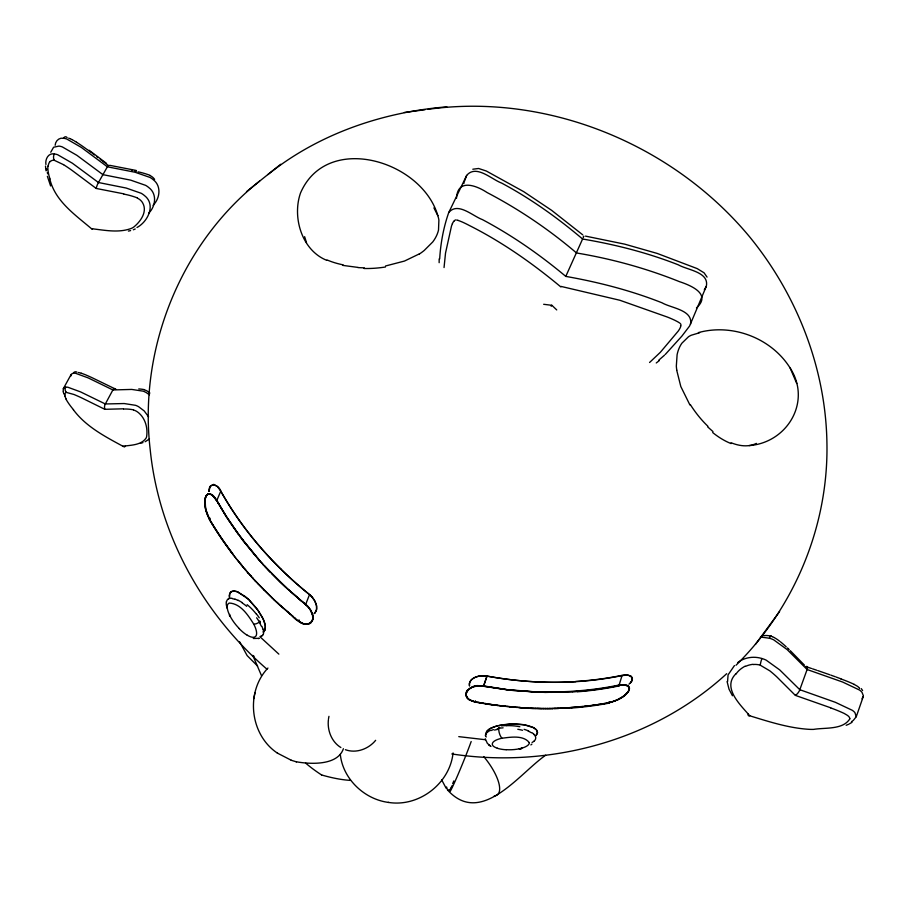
<?xml version="1.0" encoding="UTF-8"?>
<svg xmlns="http://www.w3.org/2000/svg" width="909" height="909" viewBox="0 0 909 909"><rect width="100%" height="100%" fill="white"/><g stroke="black" fill="none" stroke-linecap="round" stroke-linejoin="round"><path stroke-width="1.36" d="M439.149 262.69L439.161 258.883M439.672 258.929C440.626 243.226 443.524 227.352 448.751 212.513L466.669 175.414C476.157 164.097 491.519 179.368 501.666 183.095C530.663 198.617 557.501 217.762 582.589 239.01C615.245 244.521 647.435 252.691 678.273 264.814C687.42 270.087 709.372 271.905 706.327 286.29L689.624 325.979L681.875 336.125L665.286 354.453M444.046 267.553L445.524 253.066L451.443 226.284A95.047 50.949 24.7 0 1 452.421 223.603M70.663 376.326L71.413 374.099L73.254 373.247A3.761 3.022 78.8 0 1 76.97 372.156M617.472 685.647A19.157 10.056 -23.4 0 1 619.04 685.295L619.04 685.272M267.939 668.047C245.1 692.147 249.941 735.097 277.7 753.311M328.433 719.542C327.104 730.166 331.524 741.835 340.875 747.528M853.131 720.644L856.255 716.724L854.926 712.667A11.965 4.965 19.5 0 0 852.369 710.349L835.382 702.316L799.806 689.704L779.752 669.933L766.151 660.139A11.987 5.079 20.4 0 0 761.924 658.514C753.766 655.991 744.357 657.332 737.597 662.672M862.039 698.816L863.38 695.794L862.005 692.34A11.908 5.034 19.4 0 0 859.471 690.022L842.563 682.011L807.112 669.513L787.205 649.64L773.684 639.834A11.942 5.159 20.3 0 0 769.469 638.22M208.922 491.099L210.399 486.122L213.638 484.417M298.322 620.665C304.845 628.244 317.991 622.585 311.378 612.007M312.866 618.961L312.912 618.665A14.885 9.454 44.6 0 0 312.776 615.563M631.289 676.251L627.676 675.092L622.04 675.569L619.04 685.352M208.979 490.655C208.911 481.861 219.024 484.565 220.773 491.155A331.365 289.187 26 0 0 246.816 530.651C265.087 554.354 286.176 575.863 309.526 594.588L305.64 604.496L308.299 607.064M328.513 718.724L328.956 716.349M312.821 619.256L312.571 615.825M55.154 145.27C55.347 141.043 59.153 137.361 63.482 138.259A10.476 5.034 31.1 0 1 66.846 139.054L81.412 147.474L107.387 166.813L135.077 172.244L150.03 177.448A10.397 5.068 30 0 1 153.201 179.675C161.666 185.947 159.984 198.526 153.098 205.298M205.502 497.53C203.639 504.927 205.945 512.949 209.593 519.448A338.705 296.436 26.2 0 0 232.17 552.922M205.139 499.007L205.548 508.87L209.604 519.403M254.975 692.669L253.838 698.601M453.068 752.925C449.887 783.638 418.708 807.476 388.245 802.374M609.155 701.748L608.746 703.021L619.029 699.316L624.79 695.487L628.369 691.567L629.392 688.136L627.949 685.954L624.347 685.011L619.029 685.431A15.158 8.011 -23.5 0 1 627.312 685.375A9.897 5.352 -24.4 0 1 628.63 691.01A15.998 8.715 -23.9 0 1 620.358 698.032M680.841 325.956L680.784 326.217A35.337 18.896 22.7 0 1 679.921 328.354L679.568 329.013A97.536 52.267 23.7 0 1 678.216 331.103L660.332 352.317L649.571 362.486M312.571 619.438C309.992 629.937 295.709 620.881 292.062 615.677M50.745 152.235L53.586 147.247L58.926 146.099A10.488 5.011 31.1 0 1 62.278 146.894L76.879 155.314L102.922 174.653L130.646 180.13L145.622 185.356A10.408 5.045 30 0 1 148.803 187.572C157.268 193.799 155.678 206.354 148.781 213.115M205.229 498.393L205.82 496.564M456.511 198.287C457.432 178.334 476.111 185.288 487.122 192.56C519.096 209.275 549.07 229.557 576.533 252.975C611.78 258.838 646.333 268.337 679.489 281.665C691.022 285.449 711.861 294.175 696.442 307.924M263.28 632.062C268.871 626.017 261.837 616.972 258.701 611.28M463.817 183.573L464.135 182.414M312.48 619.858L310.617 622.926L307.219 624.21M468.169 689.772A14.578 9.01 2.5 0 1 483.611 685.988L486.985 676.103A345.238 300.493 26.4 0 0 524.8 681.102A335.819 292.709 26.6 0 0 622.074 675.58M619.006 685.5L619.006 685.534A332.092 290.346 26.8 0 1 572.454 691.715M265.121 629.812L265.269 625.665L263.405 619.677A25.713 9.999 50.5 0 0 262.462 617.677L256.781 608.576L249.214 599.997M464.454 181.289L466.669 175.414M575.647 681.659C546.014 683.466 516.187 681.455 487.008 676.069L483.588 686.079M205.377 497.768L205.639 496.996M482.759 686.034L507.211 689.726M148.587 416.811L144.167 410.902L138.577 406.687A8.829 3.67 27.9 0 0 135.577 405.323L124.181 403.539L105.33 403.971L80.503 391.87L67.902 387.257A8.783 3.579 28.5 0 0 65.584 387.189L63.471 388.382L63.13 391.404M475.452 700.816L475.021 702.066L492.405 704.964L528.368 708.395M856.255 716.724L863.311 696.43M483.554 686.193L482.418 685.988M799.806 689.704L807.112 669.513M205.536 497.291L206.002 496.166M340.307 754.39C342.795 778.843 364.327 799.375 388.632 802.442M299.016 619.813L298.516 621.074L303.038 623.506M690.499 324.286C693.283 309.924 671.296 308.196 662.127 302.845C631.062 290.55 598.656 282.188 565.784 276.393C539.935 254.759 512.21 235.431 482.429 219.614C472.68 216.047 457.829 201.616 448.751 212.513M350.465 780.399L347.545 780.172A80.617 27.02 24.6 0 1 321.616 774.968L321.604 774.798M205.741 496.871C206.843 492.201 212.638 493.803 214.41 497.098M214.001 484.474L217.456 486.61L220.773 491.155L216.74 500.643L212.081 494.973L209.945 493.951L207.9 494.166M209.513 519.641L210.104 518.244M583.226 237.579L583.737 236.147L583.442 236.726M565.784 276.393L582.589 239.01M706.327 286.29L704.305 289.801M343.386 748.698C337.728 765.776 310.117 764.31 296.073 761.731M264.974 630.198L263.246 632.085M561.103 286.426L619.836 300.254L667.467 317.093A67.38 35.224 22.4 0 1 674.91 320.32L677.057 321.434A17.351 9.238 22.3 0 1 678.955 322.547A8.42 4.5 22.2 0 1 679.989 323.274M551.195 306.333L551.774 305.208L556.74 309.924M551.729 305.299L543.662 304.288M498.223 725.666C493.723 727.075 485.997 728.541 486.054 734.495M206.025 496.257L207.604 494.326M105.33 403.971L112.886 389.95L131.737 389.427L143.111 391.154A8.806 3.704 27.9 0 1 146.11 392.518L149.485 394.779M63.255 388.779L70.925 374.849M486.508 731.734L486.11 734.665M45.916 164.495C45.041 159.382 48.291 152.678 54.347 153.962A10.51 4.988 31 0 1 57.71 154.757L72.334 163.188L98.456 182.516L107.387 166.813A4.738 0.829 -66.1 0 1 108.376 165.381M735.995 665.263C794.682 607.451 828.542 525.595 826.929 443.126C825.781 368.111 796.966 294.8 749.664 236.897C672.887 144.315 547.752 92.763 428.116 109.307M479.498 685.829C471.044 683.841 459.852 695.34 470.305 700.43M631.119 682.091L632.414 679.012L631.562 676.489M450.75 788.342L450.341 788.932M206.332 495.712L207.479 494.473M755.47 644.345L779.581 611.587M630.471 682.943C636.084 677.387 627.392 673.035 622.04 675.569M486.724 731.393L489.917 728.734L495.132 726.518A25.566 9.601 -1.8 0 1 497.996 725.734C509.529 723.303 522.152 722.825 533.197 727.473M735.733 673.955C721.894 687.863 740.801 705.293 749.755 715.792C769.139 721.746 788.773 728.098 809.146 729.336A55.176 22.793 20.2 0 0 813.555 729.393C825.224 727.416 842.904 729.995 849.847 718.826M375.644 740.324C368.599 748.982 356.158 753.697 345.386 749.698M314.912 612.927L316.548 609.859L316.502 605.599M734.438 665.581L728.075 674.887L727.564 681.636M315.048 612.802C318.627 608.189 315.877 601.826 312.662 597.781M535.958 735.506L537.503 732.37A21.93 8.374 -2 0 1 536.321 735.131A22.43 8.567 -2 0 1 535.878 735.586M259.633 181.084C180.368 243.998 138.441 349.295 150.19 449.523C158.7 534.322 202.798 613.723 266.962 669.194M664.479 355.214L658.786 360.157M449.546 789.83L447.546 790.069L446.558 786.944M149.474 438.911L145.122 441.751M726.689 673.683C653.662 740.801 549.195 768.821 451.83 753.947M545.673 755.231C519.596 773.161 481.429 826.929 447.807 790.273M314.707 613.12L314.048 613.609M267.882 174.585C318.468 133.907 382.553 112.068 446.876 106.842M246.498 191.651L280.722 164.256M531.89 744.141L530.879 744.914M656.264 362.975L659.32 360.589M228.511 598.77L228.307 598.895A22.509 9.124 46.1 0 0 226.682 601.122A23.089 9.397 45.7 0 0 226.466 601.917M852.063 722.314L849.097 724.03M621.211 697.919C624.778 696.26 633.323 688.579 626.71 685.534A12.078 6.511 -25 0 0 624.335 685.125M419.219 253.952L404.46 261.065L385.53 265.996M207.627 494.382L210.309 494.11L213.456 496.257A16.385 8.954 72.7 0 1 216.558 500.734M136.975 227.5C147.837 221.807 156.291 204.605 144.395 195.515A10.431 5.022 29.9 0 0 141.202 193.287L126.203 188.049L98.456 182.516M851.517 721.587L852.358 721.121M756.368 443.387C748.448 447.376 739.017 446.001 731.109 442.74M133.339 229.784L135.225 229M846.165 725.302L848.302 724.416M472.805 169.222L478.588 168.483L486.326 171.028L523.743 191.674L551.638 210.343L582.726 234.829M258.361 638.618L259.247 638.323L253.281 638.482M140.44 443.353L142.974 442.592M128.43 231.091L130.589 230.591M478.611 676.251C474.168 677.091 468.101 680.534 469.498 685.897M698.442 332.592C732.484 323.229 771.48 338.103 790.205 368.134C811.862 401.653 787.296 442.819 749.118 445.603M521.743 747.675A7.374 3.057 78.5 0 1 519.278 748.789L519.516 748.721M499.086 725.473L511.176 724.03L524.482 724.859L533.719 727.745L536.446 729.825L537.503 732.302L536.344 729.7L533.538 727.643M483.895 675.773C477.839 675.512 468.578 678.25 469.43 685.659M476.032 686.329C470.726 686.636 463.067 692.363 467.59 697.93M609.11 702.748L608.939 702.634A17.737 9.806 -22.8 0 1 607.257 702.873M609.03 702.771L606.008 703.168M608.087 702.941L603.133 703.668M479.032 676.171L486.985 676.103L484.315 675.796M605.212 703.464L598.338 704.452M699.6 332.751L691.17 335.262A44.405 32.588 72.9 0 0 688.511 336.739L681.864 343.227A35.815 26.418 71.4 0 0 677.103 354.703L676.33 366.1A44.348 32.065 72.2 0 0 676.773 370.133M602.337 703.952L592.009 705.361M476.464 686.25L482.69 686.125M597.531 704.714L584.453 706.293M404.346 112.455L424.992 109.75M499.723 727.416L498.689 727.564A7.454 2.954 77.7 0 0 502.052 738.222C510.733 737.154 523.141 734.972 529.254 742.528M590.645 705.679L570.738 707.554M583.078 706.588L569.204 707.656M577.363 691.113L554.535 692.113M577.363 691.465L545.309 692.442L510.892 690.295M571.5 707.838L561.001 708.111M115.932 389.291L92.468 377.894A75.97 30.804 28.2 0 0 84.912 374.553L81.333 373.213M569.341 707.781L564.523 707.941M572.443 691.669L537.026 691.874M566.705 708.156L549.309 708.429M563.478 708.122L557.478 708.247M558.421 708.554L551.706 708.52M556.422 708.406L554.07 708.475M552.604 708.725L532.594 708.566L518.948 707.486M760.458 637.039L769.469 638.22A5.136 0.739 -73.6 0 1 771.071 636.266L772.559 636.777M550.524 708.543L547.093 708.441M548.32 708.566L544.889 708.441M551.752 692.34L536.583 692.067L509.233 689.749M546.104 708.577L542.673 708.429M479.77 685.988L482.202 686.125M543.889 708.566L537.139 708.35M541.673 708.554L534.924 708.293M123.442 408.811L104.842 409.311L81.583 397.858A76.311 30.315 28.1 0 0 74.004 394.506L66.527 392.449A3.772 3.045 79.2 0 1 65.584 387.189M536.128 708.452L528.777 708.066M533.913 708.384L530.833 708.281M534.492 691.976L509.176 690.101L483.565 686.284M306.367 624.222L304.379 623.926M526.902 708.1L516.982 707.338M358.021 267.416L342.738 265.383M517.062 707.463L509.108 706.645M515.096 707.304L507.142 706.441M78.424 372.497L81.06 373.133M507.211 706.566L499.598 705.577M505.245 706.361L494.701 704.941M458.772 736.642L485.406 739.721M509.029 689.931L483.645 685.931M498.03 705.498L489.803 704.236M493.132 704.839L484.906 703.464M488.224 704.111L481.645 702.918M483.327 703.327L478.384 702.339M109.671 165.313L136.225 170.472M480.066 702.759L474.737 701.668M475.18 701.862L476.805 702.168M474.691 701.771L470.771 700.362M585.487 236.113L624.688 244.146L657.173 253.418L697.18 268.598L704.066 272.814L707.054 277.097M475.032 702.043L470.407 700.169M131.691 170.233L132.464 170.403M134.793 170.915L136.35 171.278M123.704 193.822L96.229 188.458L71.879 170.267A91.139 41.825 30.7 0 0 63.562 164.665M304.254 624.051L303.288 623.756M68.664 138.157L69.97 138.634M277.336 753.084L291.425 760.333M291.221 760.265L296.482 761.856M806.374 666.763L805.76 666.558M806.681 666.854L811.442 668.456M812.521 668.819L816.85 670.274M817.93 670.637L829.803 674.762M830.883 675.148L835.087 676.66M836.064 677.023L840.916 678.83M830.667 707.793L795.33 695.362L776.797 676.864A103.456 42.541 21.1 0 0 769.855 670.865L760.31 665.218A5.147 0.739 -73.6 0 1 761.924 658.514M237.59 591.839L233.863 590.975L231.091 591.725L233.454 590.975L236.658 591.498L245.157 596.452M237.953 591.986L248.498 599.315L258.395 610.814M70.493 138.861L71.936 139.554M773.127 637.016L774.366 637.641M326.729 260.326C301.572 250.18 292.084 216.956 300.515 193.003C326.888 131.816 421.935 160.598 437.82 215.638L433.911 207.866M112.886 389.95L88.139 377.883L75.572 373.292A8.749 3.625 28.6 0 0 73.254 373.247M854.199 684.432L856.767 685.863A7.738 3.284 19.3 0 1 859.016 687.647M72.254 139.725L73.459 140.384M469.93 700.225L467.34 698.157M774.991 637.993L777.297 639.47M74.174 140.804L76.538 142.247M63.55 164.677L54.313 160.314A4.5 2.738 -86 0 1 54.347 153.962M485.247 738.733L487.36 743.369L490.985 746.425M85.537 148.36L84.798 147.837A90.673 42.428 30.9 0 0 76.549 142.236M777.752 639.788L779.695 641.254M86.264 148.883L86.991 149.417M87.719 149.94L90.843 152.235M92.036 153.11L94.4 154.882M89.127 150.246L106.546 163.404M96.763 156.655L97.933 157.541M490.167 745.903L488.928 744.971L489.531 745.425M100.274 159.325L101.433 160.223M102.603 161.109L104.921 162.904M106.08 163.802L108.75 165.87M298.595 620.881L299.231 621.415M306.322 604.871L302.992 602.167M297.323 620.12L294.63 617.802M257.622 666.081L247.123 655.571L239.567 641.709M560.853 286.937C532.606 263.417 502.416 242.18 469.544 225.591A67.311 35.258 26 0 0 462.261 222.012L459.863 221.046A16.828 8.988 26.1 0 0 457.909 220.364M304.401 603.451L291.096 592.009M294.914 618.177L273.893 599.622M245.703 596.883L248.6 599.406M712.974 431.582L707.656 426.866M301.868 601.372L288.517 589.691M293.402 616.722L289.517 613.541M298.856 598.974L306.265 605.019M290.846 614.598L286.983 611.393M298.004 598.145L280.131 582.112L264.655 566.068M288.301 612.45L283.222 608.121M281.983 607.019L283.29 608.098M149.905 393.086L149.621 392.836A7.749 3.272 28 0 0 146.826 390.847A5.715 2.409 27.9 0 0 144.338 389.825M280.801 605.894L282.04 606.996M280.949 606.258L278.279 603.837M287.233 588.532L288.732 590.032M276.881 602.326L278.347 603.678M287.38 588.805L271.609 573.397M260.054 636.834L278.847 654.128M286.017 587.555L263.167 564.705M276.927 602.599L255.679 581.283M787.433 647.935L788.012 648.492M272.439 598.247L273.95 599.599M788.592 649.037L789.171 649.594M272.507 598.236L263.905 589.884M790.307 650.696L804.499 665.195M262.519 588.464L263.985 589.873M262.587 588.453L258.383 584.18M270.075 572.079L267.28 569.148M258.463 584.169L254.156 579.635M311.662 596.622L309.514 594.622A13.215 8.545 44.8 0 1 311.026 595.963L312.537 597.622M307.697 606.519L305.56 604.542A12.965 8.351 44.8 0 0 304.992 604.099M266.246 567.932L257.315 557.865M254.918 580.465L255.679 581.453M254.952 580.658L253.406 578.806M311.787 596.759L314.639 600.701L316.457 605.383M261.894 563.194L263.349 564.796M250.407 575.488L253.475 578.806M252.645 577.976L253.475 579.056M252.747 578.249L246.725 571.284M261.803 563.216L242.578 540.048L227.477 518.244M251.225 576.317L249.668 574.647M260.428 561.557L239.953 536.253M249.043 574.102L247.453 572.125M248.293 573.261L245.998 570.432M308.185 607.076L308.799 607.655M861.255 688.602L862.607 690.522M256.031 556.535L242.862 540.287M243.067 566.977L246.078 570.432M245.271 569.591L246.066 570.682M244.555 568.739L245.328 569.818M244.578 568.943L236.317 558.66M242.305 566.057L243.146 566.977M240.033 563.307L242.385 566.057M241.624 565.148L238.544 561.455M308.549 607.496L309.06 608.144M73.356 409.72C85.832 426.571 104.921 436.49 122.931 446.262C130.737 445.092 140.929 445.342 146.019 438.218A40.712 16.578 28 0 0 146.622 436.661C147.906 428.219 145.508 418.788 138.907 413.05A7.783 3.216 27.9 0 0 136.089 411.061A5.738 2.375 27.9 0 0 133.589 410.027M237.794 560.523L238.624 561.455M237.056 559.592L237.874 560.523M235.59 557.728L236.397 558.944M234.863 556.797L235.658 558.001M234.136 555.853L234.92 557.058M233.408 554.922L234.192 556.103M233.499 554.922L232.056 553.036M232.693 553.979L233.454 555.149M231.977 553.036L232.715 554.183M309.174 608.132L309.924 609.36M230.522 551.274L231.988 553.229A338.568 296.857 26 0 1 209.411 519.528M238.453 534.526L227.341 518.357L218.149 502.916M446.149 788.273L441.694 779.899M254.02 656.434L253.634 655.832M226.523 517.085L217.24 501.313M310.151 609.541L311.094 611.166M689.908 404.959L680.807 386.53L676.694 370.133M310.276 609.928L311.412 611.825M732.449 695.749L729.029 689.192L727.098 681.614M217.887 502.813L216.501 499.995L217.092 501.416M247.305 635.209A18.805 7.272 50.7 0 0 256.19 635.596A19.259 7.465 50.6 0 0 255.906 629.267A21.566 8.295 50.8 0 0 253.725 624.085C248.157 615.291 240.715 603.633 229.386 603.065A18.498 7.215 50.8 0 0 228.966 603.246L228.738 603.371A18.055 7.056 50.9 0 0 227.466 605.133A18.578 7.261 50.8 0 0 227.307 605.826A19.657 7.715 50.7 0 0 228.818 613.393L229.409 614.7A21.498 8.454 50.6 0 0 230.159 616.222A21.327 8.351 50.6 0 0 239.272 628.551M64.709 395.642L65.13 396.438M261.462 675.58L252.804 655.378M311.071 611.359L312.685 615.711M790.205 368.134L796.75 383.484M306.481 242.578L304.629 236.658M63.71 393.404L64.005 394.131M50.609 185.959L47.37 176.312M49.79 178.88C54.983 201.037 75.174 214.808 91.468 228.693C104.637 230.159 118.806 233.249 131.589 228.307A48.325 22.77 30.3 0 0 133.771 227.045C140.634 221.512 147.837 211.445 142.508 202.627A9.192 4.409 29.9 0 0 140.122 199.889A6.783 3.25 29.9 0 0 137.373 198.139M63.278 392.04L63.471 392.711M47.302 172.505L47.677 173.846M46.45 168.779L46.7 169.972M46.041 170.847L45.484 166.086M104.91 409.186A4.022 1.829 -75.2 0 1 105.285 403.891M115.25 388.87A4.011 1.818 -75.4 0 1 115.545 389.427M112.852 389.847A4.011 1.818 -75.4 0 1 114.352 388.529M125.442 445.967A3.977 1.773 -74.8 0 1 124.192 446.978M123.226 446.569A3.977 1.773 -74.8 0 1 123.01 446.126M123.692 409.05A40.757 16.714 27.6 0 1 133.441 409.811M138.759 388.927A40.575 16.987 27.7 0 1 144.201 389.597M64.925 394.324A9.794 3.988 28.4 0 1 66.391 392.336M73.515 409.732A76.254 31.463 27.9 0 1 65.755 398.744M66.05 398.824A30.645 12.499 28.2 0 1 64.653 394.211M799.909 689.681A5.454 1.977 -59.6 0 1 795.409 695.18M805.772 666.695A5.431 1.954 -59.4 0 1 807.226 669.433M749.823 715.599A5.352 1.875 -60 0 1 748.164 714.065M830.633 707.884A66.846 27.088 19.8 0 1 844.086 713.383L846.609 714.86A7.783 3.216 19.5 0 1 848.972 716.758A10.26 4.238 19.5 0 1 849.813 718.814M840.882 678.932A66.448 27.656 19.6 0 1 854.255 684.375M859.414 688.238A10.192 4.329 19.4 0 1 859.55 688.465M753.209 664.547A13.374 5.636 20.4 0 1 760.276 665.093M735.995 674.069A103.331 42.7 19.6 0 1 745.164 666.149M745.562 666.365A41.712 17.43 20.2 0 1 752.947 664.32M764.003 635.652A13.294 5.749 20.3 0 1 771.048 636.141M780.558 641.902A102.853 43.439 21 0 1 786.228 646.833M762.662 635.607A41.462 17.794 20.1 0 1 763.742 635.436M96.309 188.311A4.761 0.829 -66.1 0 1 98.456 182.436M63.482 138.259A4.488 2.716 -86.3 0 1 67.164 137.645M92.536 228.693A4.67 0.795 -65.9 0 1 92.059 229.261M123.863 194.128A47.972 22.702 29.6 0 1 137.35 197.889M138.02 171.858A47.722 23.032 29.8 0 1 149.94 175.289M149.974 175.539A6.749 3.295 30.1 0 1 152.701 177.278A9.147 4.465 30.1 0 1 154.61 179.38M50.359 161.586A11.726 5.545 30.9 0 1 54.188 160.166M50.006 178.948A90.173 43.087 30 0 1 47.836 166.052M48.211 166.222A36.519 17.294 30.6 0 1 50.052 161.382M680.727 323.99A5.59 2.988 22.2 0 1 680.523 325.797M456.67 220.035A8.624 4.625 26.1 0 1 457.909 220.364M452.443 223.614A40.291 21.577 25.5 0 1 453.716 221.319M453.909 221.41A9.192 4.931 26.1 0 1 455.579 219.898M707.872 426.241A92.752 58.244 70.3 0 1 690.283 404.528M731.097 443.581A92.9 59.346 71.7 0 1 712.724 432.57M437.808 215.638A47.87 35.826 -22.9 0 1 438.888 220.137L438.513 230.079A38.03 28.633 -20.5 0 1 432.752 241.942L424.196 250.486A47.802 35.428 -21.3 0 1 419.31 254.054M385.439 266.996A92.673 61.585 -21 0 1 364.02 268.496M364.304 267.814A100.172 64.346 -20 0 1 357.941 267.576M343.125 264.849A97.593 62.301 -19.8 0 1 327.104 259.974M630.948 682.068A20.134 11.09 -24.4 0 1 628.983 684.182M622.006 675.353A331.331 288.801 26.6 0 1 575.602 681.443M309.526 594.588A345.25 300.504 26.3 0 1 280.836 569.079M280.881 569.045A335.841 292.755 26.2 0 1 220.739 491.133M229.363 595.315A24.293 9.669 50.3 0 0 229.477 597.588L229.716 593.747L231.011 591.793A21.975 8.681 50.6 0 0 229.545 594.372A22.498 8.885 50.6 0 0 229.42 595.372M483.736 756.572A35.928 13.18 51.4 0 1 494.28 795.932M471.18 741.539A33.042 1.398 -67.9 0 1 450.171 791.398M453.83 780.933A31.099 3.363 -72.2 0 1 452.671 783.581M452.25 785.456A29.122 4.761 -76.3 0 1 450.784 788.137M450.353 789.398A26.531 6.09 -86.7 0 1 450.194 789.569M449.841 790.319A25.122 4.977 -81.8 0 1 449.501 790.432M321.57 774.945A80.571 26.997 24.1 0 1 305.572 763.037M214.433 497.041A17.089 9.465 72.5 0 1 216.808 500.507M305.094 603.951A13.101 8.408 44.5 0 1 305.674 604.394M305.731 604.315A14.374 9.215 44.5 0 1 312.673 615.529M475.089 701.862A12.283 7.692 4.1 0 1 466.658 691.294M466.624 691.283A14.203 8.897 4 0 1 467.862 689.647M619.006 685.056A331.842 289.766 26.6 0 1 577.317 690.897M619.211 685.875A332.137 290.744 27 0 1 577.431 691.794M608.803 703.191A338.546 296.8 26.8 0 1 571.534 708.031M260.133 621.233A4.488 1.932 -27.6 0 1 253.691 624.085M259.315 621.131A25.918 11.169 44.8 0 1 260.338 622.915M256.622 617.79A25.747 8.885 47.8 0 1 258.713 620.892M259.463 622.585A24.782 9.09 48 0 1 261.178 625.994M261.928 626.369A24.145 9.51 46.8 0 1 262.815 629.017M263.144 629.198A23.611 9.317 47 0 1 263.508 631.732M263.667 631.846A22.805 9.101 46.7 0 1 263.212 634.402M263.258 634.448A22.623 9.113 45.9 0 1 261.656 636.152M261.519 636.005A22.566 9.01 44.1 0 1 260.304 636.3M247.339 635.323A21.498 8.431 50.7 0 1 239.226 628.676M230.159 616.279A4.431 1.954 -26.9 0 1 229.772 614.439M227.33 608.576A23.941 9.976 45.2 0 1 226.352 601.826M228.454 598.792A23.089 9.397 45.7 0 1 228.966 598.531M229.079 598.565A22.486 9.09 45.5 0 1 232.136 598.292M232.397 598.69A23.179 9.09 44 0 1 235.09 599.383M234.988 599.167A23.702 9.226 44.5 0 1 238.238 600.531M238.135 600.258A24.418 9.999 45.9 0 1 242.089 602.542M242.146 602.894A25.293 9.988 45.4 0 1 246.725 606.326M247.112 604.667A26.27 12.056 46.6 0 1 256.361 614.12M256.52 614.075A26.611 11.931 45.3 0 1 259.258 617.802M497.234 728.768A25.657 10.624 4.4 0 1 499.564 728.416M502.029 738.21A18.669 6.931 -2.2 0 0 497.053 739.699A15.93 5.954 -2 0 0 493.087 745.925A16.419 6.147 -2 0 0 497.371 748.209M494.53 730.075A24.543 8.42 1 0 1 498.2 729.313M490.849 730.575A23.895 9.113 2.7 0 1 493.507 729.643M488.383 731.381A23.1 8.885 2.6 0 1 490.292 730.359M485.372 735.767A22.861 8.829 2.2 0 1 488.531 731.427M486.247 736.96A22.123 8.715 6.5 0 1 485.679 735.779M519.312 748.8A19.407 7.363 -2.1 0 1 506.222 749.675M521.789 747.823A7.386 3.045 78.2 0 1 519.266 748.675M506.177 749.755A18.703 7.09 -2.2 0 1 497.291 748.243M519.516 748.721A18.68 7.09 -2.1 0 0 520.527 748.482L521.482 748.232A17.93 6.806 -2.2 0 0 525.163 746.948A16.873 6.386 -2.2 0 0 526.129 746.448A16.123 6.09 -2.3 0 0 528.322 744.869A15.726 5.92 -2.4 0 0 528.618 744.516A15.169 5.715 -2.4 0 0 529.277 742.698M534.219 740.892A23.27 9.238 3.3 0 1 532.038 742.505M534.344 740.915A22.998 9.249 4.2 0 0 534.765 740.426A22.373 8.965 3.9 0 0 535.708 737.733L535.651 737.188A22.305 8.908 4.5 0 0 533.742 734.313M531.822 732.609A23.032 9.26 3.7 0 1 533.924 734.29M528.231 731.131A23.714 9.158 5 0 1 531.311 732.711M524.084 729.348A24.804 10.204 3.1 0 1 528.663 730.995M517.789 729.268A25.622 9.17 5.1 0 1 522.561 730.302M506.279 725.689A26.566 12.215 2.5 0 1 519.857 726.734M501.45 725.871A26.759 11.828 4.1 0 1 506.222 725.575M500.564 728.075A26.134 8.192 1.3 0 1 503.109 727.836M209.74 519.3A20.248 11.522 72.8 0 1 205.502 497.871M230.681 551.184A338.591 296.379 26.2 0 1 209.661 519.573M243.055 540.173A332.137 290.073 26.2 0 1 216.91 500.564M620.472 698.192A21.941 12.26 -23.1 0 1 615.234 700.703A20.259 11.226 -23 0 1 608.905 702.543M621.006 697.771A19.862 10.919 -23.4 0 1 607.496 702.862M617.552 685.863A16.93 9.067 -24.7 0 1 624.46 684.966M208.99 491.383A20.521 11.817 72.1 0 1 209.047 490.701"/></g></svg>
